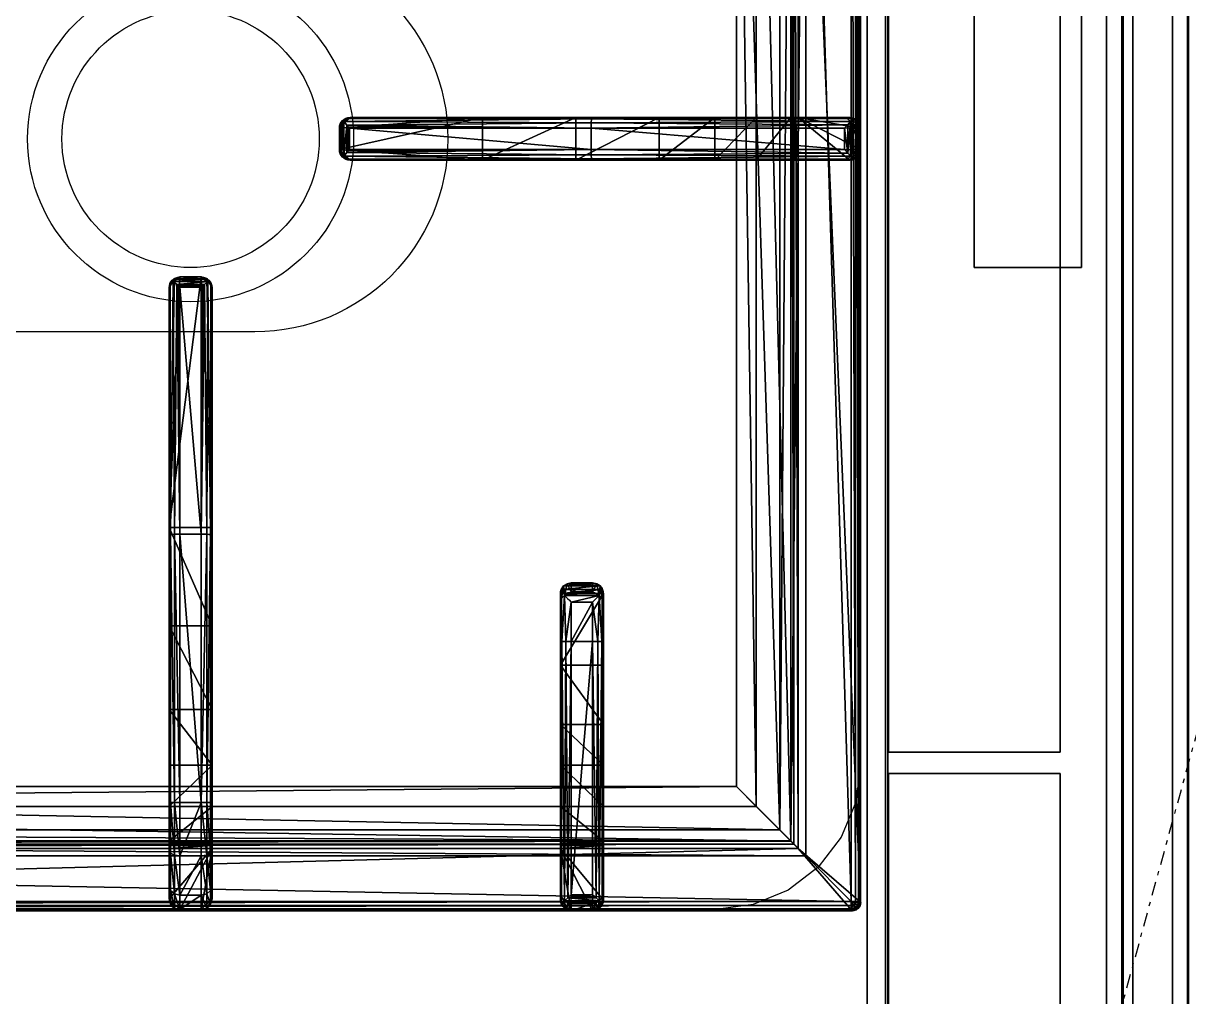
# Model space of a CAD drawing. Header units: millimetres. Extents: x 45 to 25350, y 77 to 5059.
# Drawn here: x 22195.82 to 22223, y 3939.1 to 3961.79 of the extents above; entities that cross this region are included whole.
import ezdxf

# ---------------------------------------------------------------- set-up
doc = ezdxf.new("R2010")
doc.units = ezdxf.units.MM
doc.header["$LTSCALE"] = 5
doc.linetypes.add('TRATTO-PUNTO', pattern=[1, 0.5, -0.25, 0, -0.25])
for name, color, linetype in [('200-EquipBlack-3d', 250, 'Continuous'), ('200-EquipBorder-2d', 9, 'Continuous'), ('200-EquipInternal-2d', 252, 'Continuous'), ('200-EquipSteel-3d', 9, 'Continuous')]:
    doc.layers.add(name, color=color, linetype=linetype)
doc.layers.add('200-InsPoint-3D', color=3, linetype='Continuous', plot=False)

# ---------------------------------------------------------------- blocks, each defined once
blk = doc.blocks.new('ELECTROLUX-MC7-BODY1200X250')
at = {"layer": '200-EquipSteel-3d'}
for points in [[(0, -655, 650), (0, -102, 650), (1200, -102, 650), (1200, -655, 650)], [(0, -655, 650), (1200, -655, 650), (1200, -655, 900), (0, -655, 900)]]:
    blk.add_3dface(points, dxfattribs=at)
blk = doc.blocks.new('ELECTROLUX-MC-BURNER6')
at = {"layer": '200-EquipInternal-2d'}
for radius in [38, 30]:
    blk.add_circle((0, 0), radius, dxfattribs=at)
blk = doc.blocks.new('ELECTROLUX-MC-CRUSCOTTO1200')
at = {"layer": '200-EquipBorder-2d'}
blk.add_line((0, -75), (1200, -75), dxfattribs=at)
at = {"layer": '200-EquipSteel-3d'}
for points in [[(0, -55.83, 654.41), (0, 0, 660.54), (1200, 0, 660.54), (1200, -55.83, 654.41)], [(0, 0, 660.54), (0, 0, 900), (1200, 0, 900), (1200, 0, 660.54)], [(0, 0, 900), (0, -62, 900), (1200, -62, 900), (1200, 0, 900)], [(0, -4.32, 810.26), (0, -59.37, 692.2), (1200, -59.37, 692.2), (1200, -4.32, 810.26)], [(0, -71.19, 877.81), (0, -4.82, 813.08), (1200, -4.82, 813.08), (1200, -71.19, 877.81)], [(0, -59.7, 690.72), (0, -59.7, 657.89), (1200, -59.7, 657.89), (1200, -59.7, 690.72)], [(0, -74.75, 884.46), (0, -71.19, 877.81), (1200, -71.19, 877.81), (1200, -74.75, 884.46)]]:
    blk.add_3dface(points, dxfattribs=at)
for points, invisible_edges in [([(0, -4.12, 811.75), (0, -4.1, 810.99), (1200, -4.1, 810.99), (1200, -4.12, 811.75)], 10), ([(0, -4.1, 810.99), (0, -4.32, 810.26), (1200, -4.32, 810.26), (1200, -4.1, 810.99)], 8), ([(0, -4.36, 812.47), (0, -4.12, 811.75), (1200, -4.12, 811.75), (1200, -4.36, 812.47)], 10), ([(0, -4.82, 813.08), (0, -4.36, 812.47), (1200, -4.36, 812.47), (1200, -4.82, 813.08)], 2), ([(0, -57.28, 654.56), (0, -55.83, 654.41), (1200, -55.83, 654.41), (1200, -57.28, 654.56)], 8), ([(0, -58.54, 655.29), (0, -57.28, 654.56), (1200, -57.28, 654.56), (1200, -58.54, 655.29)], 10), ([(0, -59.4, 656.46), (0, -58.54, 655.29), (1200, -58.54, 655.29), (1200, -59.4, 656.46)], 10), ([(0, -59.37, 692.2), (0, -59.51, 691.85), (1200, -59.51, 691.85), (1200, -59.37, 692.2)], 2), ([(0, -59.7, 657.89), (0, -59.4, 656.46), (1200, -59.4, 656.46), (1200, -59.7, 657.89)], 2), ([(0, -59.51, 691.85), (0, -59.62, 691.48), (1200, -59.62, 691.48), (1200, -59.51, 691.85)], 10), ([(0, -59.62, 691.48), (0, -59.68, 691.11), (1200, -59.68, 691.11), (1200, -59.62, 691.48)], 10), ([(0, -59.68, 691.11), (0, -59.7, 690.72), (1200, -59.7, 690.72), (1200, -59.68, 691.11)], 8), ([(0, -62, 900), (0, -69.22, 897.81), (1200, -69.22, 897.81), (1200, -62, 900)], 2), ([(0, -69.22, 897.81), (0, -74.01, 891.97), (1200, -74.01, 891.97), (1200, -69.22, 897.81)], 10), ([(0, -74.01, 891.97), (0, -74.75, 884.46), (1200, -74.75, 884.46), (1200, -74.01, 891.97)], 8)]:
    blk.add_3dface(points, dxfattribs=dict(at, invisible_edges=invisible_edges))
blk = doc.blocks.new('ELECTROLUX-MC7-TOPFYERBRURNERS6')
at = {"layer": '200-EquipInternal-2d'}
for p, q in [((820, -651.5), (820, -85.5)), ((822.81, -492.25), (845.31, -492.25)), ((845.31, -492.25), (845.31, -494.75)), ((845.31, -492.25), (907.76, -492.25)), ((907.76, -492.25), (964.89, -492.25)), ((964.89, -492.25), (965.31, -492.25)), ((967.27, -494.16), (967.27, -500.34)), ((820.31, -494.75), (820.31, -499.75)), ((845.31, -494.75), (820.31, -494.75)), ((845.31, -494.75), (845.31, -499.75)), ((907.81, -494.75), (845.31, -494.75)), ((907.81, -494.75), (907.81, -499.75)), ((965.46, -494.75), (907.81, -494.75)), ((965.46, -494.75), (965.46, -499.75)), ((967.36, -494.75), (967.36, -499.75)), ((967.81, -494.75), (967.36, -494.75)), ((967.81, -494.75), (967.81, -499.75)), ((820.31, -499.75), (845.31, -499.75)), ((845.31, -499.75), (907.81, -499.75)), ((845.31, -499.75), (845.31, -502.25)), ((907.81, -499.75), (965.46, -499.75)), ((967.36, -499.75), (967.81, -499.75)), ((845.31, -502.25), (822.81, -502.25)), ((907.76, -502.25), (845.31, -502.25)), ((964.89, -502.25), (907.76, -502.25)), ((965.31, -502.25), (964.89, -502.25)), ((1002.5, -531.94), (997.5, -531.94)), ((997.5, -531.94), (997.5, -532.39)), ((1002.5, -532.39), (997.5, -532.39)), ((1002.5, -532.39), (1002.5, -531.94)), ((995, -534.86), (995, -534.44)), ((995, -590.74), (995, -534.86)), ((997.5, -534.29), (997.5, -590.69)), ((1002.5, -534.29), (997.5, -534.29)), ((1002.5, -590.69), (1002.5, -534.29)), ((1005, -534.44), (1005, -534.86)), ((1005, -534.86), (1005, -590.74)), ((882.76, -583.5), (822.47, -583.5)), ((891.91, -583.5), (882.76, -583.5)), ((891.91, -583.5), (894.04, -583.5)), ((820, -586), (820, -591)), ((820, -586), (820, -591)), ((822, -586), (822, -591)), ((822, -586), (882.81, -586)), ((882.81, -586), (882.81, -591)), ((882.81, -586), (892.02, -586)), ((892.02, -591), (892.02, -586)), ((896.48, -586), (894.37, -586)), ((894.37, -586), (894.37, -591)), ((896.48, -591), (896.48, -586)), ((882.81, -591), (822, -591)), ((892.02, -591), (882.81, -591)), ((894.37, -591), (896.48, -591)), ((995, -651.03), (995, -590.74)), ((997.5, -590.69), (997.5, -651.5)), ((1002.5, -590.69), (997.5, -590.69)), ((1002.5, -651.5), (1002.5, -590.69)), ((1005, -590.74), (1005, -651.03)), ((822.47, -593.5), (882.76, -593.5)), ((882.76, -593.5), (891.91, -593.5)), ((894.04, -593.5), (891.91, -593.5)), ((1002.5, -651.5), (997.5, -651.5)), ((822, -653.5), (1178, -653.5)), ((1002.5, -653.5), (997.5, -653.5)), ((1002.5, -653.5), (997.5, -653.5))]:
    blk.add_line(p, q, dxfattribs=at)
blk.add_lwpolyline([(1151.02, -112.48), (848.98, -112.48), (848.98, -624.52), (1151.02, -624.52)], close=True, dxfattribs=at)
blk.add_lwpolyline([(1045, -383.5), (1045, -512.25, -1), (955, -512.25), (955, -383.5)], format="xyb", dxfattribs=at)
for centre, start, end in [((822.81, -494.75), 90, 180), ((822.81, -499.75), 180, 270)]:
    blk.add_arc(centre, 2.5, start, end, dxfattribs=at)
at = {"layer": '200-EquipInternal-2d', "extrusion": (0, 0, -1)}
for centre, major_axis, ratio, start_param, end_param in [((907.76, -494.75), (0, 2.5), 0.02182, 0, 1.570796), ((964.89, -494.75), (0, 2.5), 0.951091, 0, 0.914364), ((965.31, -494.75), (-2.5, 0), 0.99863, 1.570796, 3.141593), ((963.89, -494.75), (-3.47, 0), 0.720185, 2.903047, 3.141593), ((907.76, -499.75), (0, 2.5), 0.02182, 1.570796, 3.141593), ((965.31, -499.75), (2.5, 0), 0.99863, 0, 1.570796), ((963.89, -499.75), (3.47, 0), 0.720185, 0, 0.238546), ((964.89, -499.75), (0, 2.5), 0.951091, 2.227228, 3.141593), ((997.5, -534.44), (0, 2.5), 0.99863, -1.570796, 0), ((1002.5, -534.44), (0, 2.5), 0.99863, 0, 1.570796), ((997.5, -534.86), (2.5, 0), 0.951091, 3.141593, 4.055957), ((1002.5, -534.86), (2.5, 0), 0.951091, -0.914364, 0), ((822.47, -586), (0, 2.5), 0.948965, -0.895145, 0), ((882.76, -586), (0, 2.5), 0.02182, 0, 1.570796), ((891.91, -586), (0, 2.5), 0.84544, 0, 0.894481), ((891.91, -586), (2.5, 2.5), 0.02182, 0.872665, 1.54898), ((891.91, -586), (-1.92, 1.92), 0.8391, 1.592613, 2.268928), ((882.76, -591), (0, 2.5), 0.02182, 1.570796, 3.141593), ((891.91, -591), (-2.5, 2.5), 0.02182, 1.592613, 2.268928), ((891.91, -591), (1.92, 1.92), 0.8391, 0.872665, 1.54898), ((997.5, -590.74), (-2.5, 0), 0.02182, 0, 1.570796), ((1002.5, -590.74), (-2.5, 0), 0.02182, 1.570796, 3.141593), ((822.47, -591), (0, 2.5), 0.948965, 3.141593, 4.036737), ((891.91, -591), (0, 2.5), 0.84544, 2.247111, 3.141593), ((822, -651.5), (1.42, 1.42), 0.997265, 2.357564, 3.925621), ((997.5, -651.03), (-2.5, 0), 0.948965, -0.895145, 0), ((1002.5, -651.03), (-2.5, 0), 0.948965, 3.141593, 4.036737)]:
    blk.add_ellipse(centre, major_axis=major_axis, ratio=ratio, start_param=start_param, end_param=end_param, dxfattribs=at)
at = {"layer": '200-EquipInternal-2d'}
for points, knots in [([(966.78, -493.22), (966.69, -493.33), (966.59, -493.44), (966.41, -493.66), (966.32, -493.77), (966.13, -493.99), (966.03, -494.1), (965.85, -494.31), (965.75, -494.41), (965.63, -494.55), (965.59, -494.6), (965.54, -494.66), (965.52, -494.68), (965.5, -494.7), (965.49, -494.71), (965.47, -494.73), (965.47, -494.73), (965.47, -494.74), (965.46, -494.74), (965.46, -494.74), (965.46, -494.74), (965.46, -494.75), (965.46, -494.75), (965.46, -494.75), (965.46, -494.75), (965.46, -494.75), (965.46, -494.75), (965.46, -494.75)], [5.918781, 5.918781, 5.918781, 5.918781, 6.382244, 6.382244, 6.833826, 6.833826, 7.285407, 7.285407, 7.736989, 7.736989, 7.96278, 7.96278, 8.075675, 8.075675, 8.132123, 8.132123, 8.160346, 8.160346, 8.174458, 8.174458, 8.181514, 8.181514, 8.185042, 8.185042, 8.186806, 8.186806, 8.18857, 8.18857, 8.18857, 8.18857]), ([(967.27, -494.16), (967.24, -494.06), (967.2, -493.95), (967.06, -493.63), (966.93, -493.42), (966.78, -493.22)], [0.764042, 0.764042, 0.764042, 0.764042, 1.153889, 1.153889, 2.012527, 2.012527, 2.012527, 2.012527]), ([(965.46, -499.75), (965.46, -499.75), (965.46, -499.75), (965.46, -499.75), (965.46, -499.75), (965.46, -499.75), (965.46, -499.75), (965.46, -499.76), (965.46, -499.76), (965.46, -499.76), (965.47, -499.76), (965.47, -499.77), (965.47, -499.77), (965.49, -499.79), (965.5, -499.8), (965.52, -499.82), (965.54, -499.84), (965.59, -499.9), (965.63, -499.95), (965.75, -500.09), (965.85, -500.19), (966.03, -500.4), (966.13, -500.51), (966.32, -500.73), (966.41, -500.84), (966.59, -501.06), (966.69, -501.17), (966.78, -501.28)], [8.188054, 8.188054, 8.188054, 8.188054, 8.189818, 8.189818, 8.191582, 8.191582, 8.19511, 8.19511, 8.202166, 8.202166, 8.216278, 8.216278, 8.244501, 8.244501, 8.300949, 8.300949, 8.413844, 8.413844, 8.639635, 8.639635, 9.091217, 9.091217, 9.542798, 9.542798, 9.99438, 9.99438, 10.457843, 10.457843, 10.457843, 10.457843]), ([(966.78, -501.28), (966.93, -501.08), (967.06, -500.87), (967.2, -500.55), (967.24, -500.44), (967.27, -500.34)], [11.917214, 11.917214, 11.917214, 11.917214, 12.775852, 12.775852, 13.165698, 13.165698, 13.165698, 13.165698]), ([(997.5, -532.39), (997.36, -532.39), (997.21, -532.41), (996.91, -532.48), (996.75, -532.53), (996.38, -532.69), (996.17, -532.82), (995.97, -532.97)], [0, 0, 0, 0, 0.576945, 0.576945, 1.153889, 1.153889, 2.012527, 2.012527, 2.012527, 2.012527]), ([(1004.03, -532.97), (1003.83, -532.82), (1003.62, -532.69), (1003.25, -532.53), (1003.09, -532.48), (1002.79, -532.41), (1002.64, -532.39), (1002.5, -532.39)], [11.914788, 11.914788, 11.914788, 11.914788, 12.773425, 12.773425, 13.35037, 13.35037, 13.927314, 13.927314, 13.927314, 13.927314]), ([(995.97, -532.97), (996.08, -533.06), (996.19, -533.16), (996.41, -533.34), (996.52, -533.43), (996.74, -533.62), (996.85, -533.72), (997.06, -533.9), (997.16, -533.99), (997.3, -534.12), (997.34, -534.16), (997.41, -534.21), (997.43, -534.23), (997.45, -534.25), (997.46, -534.26), (997.48, -534.27), (997.48, -534.28), (997.49, -534.28), (997.49, -534.29), (997.49, -534.29), (997.49, -534.29), (997.5, -534.29), (997.5, -534.29), (997.5, -534.29), (997.5, -534.29), (997.5, -534.29), (997.5, -534.29), (997.5, -534.29)], [5.917739, 5.917739, 5.917739, 5.917739, 6.381174, 6.381174, 6.832619, 6.832619, 7.284064, 7.284064, 7.735508, 7.735508, 7.961231, 7.961231, 8.074092, 8.074092, 8.130523, 8.130523, 8.158738, 8.158738, 8.172846, 8.172846, 8.179899, 8.179899, 8.183426, 8.183426, 8.18519, 8.18519, 8.186953, 8.186953, 8.186953, 8.186953]), ([(1002.5, -534.29), (1002.5, -534.29), (1002.5, -534.29), (1002.5, -534.29), (1002.5, -534.29), (1002.5, -534.29), (1002.5, -534.29), (1002.51, -534.29), (1002.51, -534.29), (1002.51, -534.29), (1002.51, -534.28), (1002.52, -534.28), (1002.52, -534.27), (1002.54, -534.26), (1002.55, -534.25), (1002.57, -534.23), (1002.59, -534.21), (1002.66, -534.16), (1002.7, -534.12), (1002.84, -533.99), (1002.94, -533.9), (1003.15, -533.72), (1003.26, -533.62), (1003.48, -533.43), (1003.59, -533.34), (1003.81, -533.16), (1003.92, -533.06), (1004.03, -532.97)], [8.18747, 8.18747, 8.18747, 8.18747, 8.189233, 8.189233, 8.190997, 8.190997, 8.194524, 8.194524, 8.201577, 8.201577, 8.215685, 8.215685, 8.2439, 8.2439, 8.300331, 8.300331, 8.413192, 8.413192, 8.638915, 8.638915, 9.09036, 9.09036, 9.541804, 9.541804, 9.993249, 9.993249, 10.456684, 10.456684, 10.456684, 10.456684]), ([(894.04, -583.5), (894.19, -583.5), (894.35, -583.51), (894.66, -583.58), (894.82, -583.63), (895.12, -583.75), (895.26, -583.83), (895.53, -584.02), (895.65, -584.12), (895.87, -584.34), (895.97, -584.47), (896.15, -584.74), (896.23, -584.89), (896.35, -585.2), (896.4, -585.36), (896.46, -585.68), (896.48, -585.84), (896.48, -586)], [3.776921, 3.776921, 3.776921, 3.776921, 4.248957, 4.248957, 4.720993, 4.720993, 5.193029, 5.193029, 5.665065, 5.665065, 6.135831, 6.135831, 6.606596, 6.606596, 7.077361, 7.077361, 7.548126, 7.548126, 7.548126, 7.548126]), ([(820, -586), (820.01, -585.86), (820.03, -585.71), (820.09, -585.41), (820.14, -585.25), (820.31, -584.87), (820.45, -584.64), (820.62, -584.44)], [0, 0, 0, 0, 0.576945, 0.576945, 1.153889, 1.153889, 2.068716, 2.068716, 2.068716, 2.068716]), ([(820.62, -584.44), (820.79, -584.64), (820.99, -584.87), (821.33, -585.25), (821.47, -585.41), (821.74, -585.71), (821.87, -585.86), (822, -586)], [11.858599, 11.858599, 11.858599, 11.858599, 12.773425, 12.773425, 13.35037, 13.35037, 13.927314, 13.927314, 13.927314, 13.927314]), ([(820.62, -592.56), (820.45, -592.36), (820.31, -592.13), (820.14, -591.75), (820.09, -591.59), (820.03, -591.29), (820.01, -591.14), (820, -591)], [11.858599, 11.858599, 11.858599, 11.858599, 12.773425, 12.773425, 13.35037, 13.35037, 13.927314, 13.927314, 13.927314, 13.927314]), ([(822, -591), (821.87, -591.14), (821.74, -591.29), (821.47, -591.59), (821.33, -591.75), (820.99, -592.13), (820.79, -592.36), (820.62, -592.56)], [0, 0, 0, 0, 0.576945, 0.576945, 1.153889, 1.153889, 2.068716, 2.068716, 2.068716, 2.068716]), ([(896.48, -591), (896.48, -591.16), (896.46, -591.32), (896.4, -591.64), (896.35, -591.8), (896.23, -592.11), (896.15, -592.26), (895.97, -592.53), (895.87, -592.66), (895.65, -592.88), (895.53, -592.98), (895.26, -593.17), (895.12, -593.25), (894.82, -593.37), (894.66, -593.42), (894.35, -593.48), (894.19, -593.5), (894.04, -593.5)], [15.096253, 15.096253, 15.096253, 15.096253, 15.567018, 15.567018, 16.037783, 16.037783, 16.508548, 16.508548, 16.979314, 16.979314, 17.45135, 17.45135, 17.923386, 17.923386, 18.395422, 18.395422, 18.867458, 18.867458, 18.867458, 18.867458]), ([(997.5, -651.5), (997.36, -651.63), (997.21, -651.76), (996.91, -652.03), (996.75, -652.17), (996.37, -652.51), (996.14, -652.71), (995.94, -652.88)], [0, 0, 0, 0, 0.576945, 0.576945, 1.153889, 1.153889, 2.068716, 2.068716, 2.068716, 2.068716]), ([(1004.06, -652.88), (1003.86, -652.71), (1003.63, -652.51), (1003.25, -652.17), (1003.09, -652.03), (1002.79, -651.76), (1002.64, -651.63), (1002.5, -651.5)], [11.858599, 11.858599, 11.858599, 11.858599, 12.773425, 12.773425, 13.35037, 13.35037, 13.927314, 13.927314, 13.927314, 13.927314]), ([(995.94, -652.88), (996.14, -653.05), (996.37, -653.19), (996.75, -653.36), (996.91, -653.41), (997.21, -653.47), (997.36, -653.49), (997.5, -653.5)], [11.858599, 11.858599, 11.858599, 11.858599, 12.773425, 12.773425, 13.35037, 13.35037, 13.927314, 13.927314, 13.927314, 13.927314]), ([(1002.5, -653.5), (1002.64, -653.49), (1002.79, -653.47), (1003.09, -653.41), (1003.25, -653.36), (1003.63, -653.19), (1003.86, -653.05), (1004.06, -652.88)], [0, 0, 0, 0, 0.576945, 0.576945, 1.153889, 1.153889, 2.068716, 2.068716, 2.068716, 2.068716])]:
    blk.add_open_spline(points, degree=3, knots=knots, dxfattribs=at)
at = {"layer": '200-EquipSteel-3d'}
for points, invisible_edges in [([(800, -655, 900), (820.34, -619.74, 900), (820.34, -117.26, 900), (800, -80.5, 900)], 13), ([(821.49, -628.47, 900), (820.34, -619.74, 900), (800, -655, 900)], 10), ([(824.86, -636.62, 900), (821.49, -628.47, 900), (800, -655, 900)], 10), ([(830.23, -643.61, 900), (824.86, -636.62, 900), (800, -655, 900)], 10), ([(837.22, -648.98, 900), (830.23, -643.61, 900), (800, -655, 900)], 10), ([(845.37, -652.35, 900), (837.22, -648.98, 900), (800, -655, 900)], 10), ([(854.11, -653.5, 900), (845.37, -652.35, 900), (800, -655, 900)], 10), ([(1200, -655, 900), (1145.9, -653.5, 900), (854.11, -653.5, 900), (800, -655, 900)], 5)]:
    blk.add_3dface(points, dxfattribs=dict(at, invisible_edges=invisible_edges))
at = {"layer": '200-EquipBlack-3d'}
mesh = blk.add_polyface(dxfattribs=at)
corners = [(1179.78, -85.71, 904.1), (1180, -85.5, 900), (1179.52, -84.72, 904.14), (1179.73, -84.5, 900), (1178, -83.5, 900), (1178.78, -83.98, 904.14), (1179, -83.77, 900), (1177.79, -83.72, 904.1), (1179.48, -85.71, 905.06), (1179.29, -84.85, 905), (1178.65, -85.21, 905.73), (1178.76, -85.71, 905.75), (1178.65, -84.21, 905), (1177.79, -84.02, 905.06), (1178.29, -84.85, 905.73), (1177.79, -84.74, 905.75), (1177.79, -85.71, 906), (822.21, -85.71, 906), (822.21, -84.74, 905.75), (822.21, -84.02, 905.06), (822.21, -83.72, 904.1), (822, -83.5, 900), (1165.45, -638.95, 900), (822, -653.5, 900), (834.55, -638.95, 900), (1165.45, -98.05, 900), (1180, -651.5, 900), (834.55, -98.05, 900), (820, -85.5, 900), (821, -83.77, 900), (1179.73, -652.5, 900), (1179, -653.23, 900), (1178, -653.5, 900), (820, -651.5, 900), (820.27, -652.5, 900), (821, -653.23, 900), (820.27, -84.5, 900), (821.22, -83.98, 904.14), (820.48, -84.72, 904.14), (820.22, -85.71, 904.1), (821.35, -84.21, 905), (821.71, -84.85, 905.73), (820.71, -84.85, 905), (820.52, -85.71, 905.06), (821.35, -85.21, 905.73), (821.24, -85.71, 905.75), (822.21, -651.29, 906), (821.24, -651.29, 905.75), (820.52, -651.29, 905.06), (820.22, -651.29, 904.1), (820.48, -652.28, 904.14), (821.22, -653.02, 904.14), (822.21, -653.28, 904.1), (820.71, -652.15, 905), (821.35, -651.79, 905.73), (821.35, -652.79, 905), (822.21, -652.98, 905.06), (821.71, -652.15, 905.73), (822.21, -652.26, 905.75), (835.55, -637.95, 899.73), (835.55, -99.05, 899.73), (836.28, -99.78, 899), (836.28, -637.22, 899), (838.88, -634.62, 902.5), (838.88, -102.38, 902.5), (836.31, -637.19, 905.06), (836.31, -99.81, 905.06), (832.81, -96.31, 906), (832.81, -640.69, 906), (848.98, -624.52, 885), (848.98, -112.48, 885), (844.36, -107.86, 885), (844.36, -629.14, 885), (1177.79, -653.28, 904.1), (1177.79, -652.98, 905.06), (1177.79, -651.29, 906), (1177.79, -652.26, 905.75), (1163.72, -637.22, 899), (1164.45, -637.95, 899.73), (1164.45, -99.05, 899.73), (1163.72, -99.78, 899), (1167.19, -640.69, 906), (1167.19, -96.31, 906), (1178.78, -653.02, 904.14), (1179.52, -652.28, 904.14), (1179.78, -651.29, 904.1), (1178.65, -652.79, 905), (1178.29, -652.15, 905.73), (1179.29, -652.15, 905), (1179.48, -651.29, 905.06), (1178.65, -651.79, 905.73), (1178.76, -651.29, 905.75), (1161.12, -634.62, 902.5), (1151.02, -624.52, 885), (1163.69, -637.19, 905.06), (1155.64, -629.14, 885), (1155.64, -107.86, 885), (1151.02, -112.48, 885), (1161.12, -102.38, 902.5), (1163.69, -99.81, 905.06)]
mesh.append_faces([[corners[k] for k in face] for face in [(16, 10, 14), (17, 41, 44), (46, 54, 57), (75, 87, 90)]])
mesh.append_faces([[corners[k] for k in face] for face in [(4, 5, 6), (8, 10, 11), (16, 11, 10), (15, 16, 14), (7, 19, 13), (13, 18, 15), (28, 38, 36), (19, 41, 18), (17, 18, 41), (45, 17, 44), (39, 48, 43), (43, 47, 45), (23, 51, 35), (48, 54, 47), (46, 47, 54), (58, 46, 57), (52, 74, 56), (76, 56, 74), (26, 84, 30), (74, 87, 76), (85, 88, 84), (88, 87, 86), (75, 76, 87), (91, 75, 90), (85, 8, 89), (11, 89, 8)]], dxfattribs={"vtx0": -1})
mesh.append_faces([[corners[k] for k in face] for face in [(16, 15, 17), (22, 23, 24), (25, 26, 22), (27, 21, 25), (21, 28, 29), (6, 1, 4), (4, 25, 21), (24, 28, 27), (35, 33, 23), (26, 25, 1), (23, 22, 32), (17, 45, 46), (75, 81, 46), (81, 16, 82), (46, 67, 17), (17, 82, 16), (93, 72, 69), (72, 93, 95), (70, 71, 97), (97, 95, 93)]], dxfattribs={"vtx0": -1, "vtx1": -1})
mesh.append_faces([[corners[k] for k in face] for face in [(21, 27, 28), (4, 1, 25), (26, 32, 22), (24, 23, 33)]], dxfattribs={"vtx0": -1, "vtx1": -1, "vtx2": -1})
mesh.append_faces([[corners[k] for k in face] for face in [(17, 15, 18), (24, 33, 28), (46, 45, 47), (75, 58, 76), (16, 91, 11)]], dxfattribs={"vtx0": -1, "vtx2": -1})
mesh.append_faces([[corners[k] for k in face] for face in [(0, 1, 2), (5, 2, 6), (8, 0, 9), (5, 12, 2), (5, 7, 12), (12, 13, 14), (12, 14, 9), (2, 9, 0), (10, 9, 14), (19, 18, 13), (4, 21, 7), (30, 31, 26), (34, 33, 35), (20, 21, 37), (38, 37, 36), (19, 20, 40), (38, 42, 37), (38, 39, 42), (42, 43, 44), (42, 44, 40), (37, 40, 20), (41, 40, 44), (48, 47, 43), (28, 33, 39), (49, 33, 50), (51, 50, 35), (48, 49, 53), (51, 55, 50), (51, 52, 55), (55, 56, 57), (55, 57, 53), (50, 53, 49), (54, 53, 57), (24, 27, 59), (61, 62, 60), (63, 64, 65), (67, 68, 66), (69, 70, 63), (61, 71, 62), (73, 74, 52), (58, 56, 76), (32, 73, 23), (62, 77, 59), (22, 24, 78), (27, 25, 60), (80, 61, 79), (73, 32, 83), (84, 83, 30), (74, 73, 86), (88, 89, 90), (88, 86, 84), (83, 84, 86), (92, 93, 63), (68, 81, 65), (92, 63, 94), (72, 95, 62), (95, 96, 77), (98, 97, 92), (81, 82, 94), (98, 92, 99), (77, 80, 78), (25, 22, 79), (0, 8, 85), (91, 89, 11), (80, 96, 61), (70, 97, 64), (64, 98, 66), (82, 67, 99), (1, 0, 26)]], dxfattribs={"vtx1": -1})
mesh.append_faces([[corners[k] for k in face] for face in [(31, 32, 26), (75, 46, 58), (75, 16, 81), (81, 68, 46), (68, 67, 46), (67, 82, 17), (70, 69, 71), (72, 71, 69), (71, 96, 97), (96, 95, 97), (16, 75, 91)]], dxfattribs={"vtx1": -1, "vtx2": -1})
mesh.append_faces([[corners[k] for k in face] for face in [(1, 3, 2), (4, 7, 5), (2, 3, 6), (8, 9, 10), (7, 13, 12), (12, 9, 2), (13, 15, 14), (7, 20, 19), (21, 20, 7), (6, 3, 1), (28, 36, 29), (21, 29, 37), (28, 39, 38), (37, 29, 36), (19, 40, 41), (39, 43, 42), (42, 40, 37), (43, 45, 44), (39, 49, 48), (33, 49, 39), (33, 34, 50), (23, 52, 51), (50, 34, 35), (48, 53, 54), (52, 56, 55), (55, 53, 50), (56, 58, 57), (27, 60, 59), (62, 59, 60), (64, 66, 65), (68, 65, 66), (70, 64, 63), (71, 72, 62), (73, 52, 23), (77, 78, 59), (24, 59, 78), (25, 79, 60), (61, 60, 79), (32, 31, 83), (26, 85, 84), (83, 31, 30), (74, 86, 87), (73, 83, 86), (85, 89, 88), (88, 90, 87), (89, 91, 90), (93, 69, 63), (81, 94, 65), (63, 65, 94), (95, 77, 62), (96, 80, 77), (97, 93, 92), (82, 99, 94), (92, 94, 99), (80, 79, 78), (22, 78, 79), (96, 71, 61), (97, 98, 64), (98, 99, 66), (67, 66, 99), (0, 85, 26)]], dxfattribs={"vtx2": -1})
mesh = blk.add_polyface(dxfattribs=at)
corners = [(967.34, -494.45, 930.72), (967.81, -494.75, 922), (967.27, -494.16, 931.11), (967.36, -494.6, 930.62), (967.36, -494.75, 930.59), (967.48, -493.5, 922), (966.78, -493.22, 931.91), (965.31, -492.25, 922), (965.94, -492.51, 931.06), (966.56, -492.58, 922), (964.89, -492.25, 930.01), (907.79, -492.58, 933.75), (907.76, -492.25, 932.5), (907.81, -493.5, 934.67), (966.08, -494.04, 932.35), (965.46, -494.74, 932.48), (907.81, -494.75, 935), (965.48, -494.72, 932.48), (965.52, -494.68, 932.48), (965.58, -494.6, 932.47), (965.74, -494.43, 932.45), (909.4, -492.25, 922), (866.99, -492.25, 904.45), (822.81, -492.25, 910), (886.45, -492.25, 917.44), (853.98, -492.25, 885), (836.28, -492.25, 899), (844.36, -492.25, 885), (835.83, -492.25, 899.53), (835.23, -492.25, 899.88), (834.55, -492.25, 900), (822.81, -492.25, 900), (825.83, -492.25, 921.25), (834.06, -492.25, 929.49), (845.31, -492.25, 932.5), (967.48, -501, 922), (909.4, -502.25, 922), (967.81, -499.75, 922), (966.56, -501.92, 922), (965.31, -502.25, 922), (845.31, -494.75, 935), (845.31, -493.5, 934.67), (832.81, -494.75, 931.65), (832.98, -493.5, 931.36), (823.66, -494.75, 922.5), (833.44, -492.58, 930.57), (845.31, -492.58, 933.75), (824.75, -492.58, 921.87), (823.95, -493.5, 922.33), (821.56, -492.58, 910), (820.31, -494.75, 910), (820.65, -493.5, 910), (821.56, -492.58, 900), (820.31, -494.75, 900), (820.65, -493.5, 900), (845.31, -499.75, 935), (907.81, -499.75, 935), (832.81, -499.75, 931.65), (823.66, -499.75, 922.5), (820.31, -499.75, 910), (820.31, -499.75, 900), (834.55, -502.25, 900), (822.81, -502.25, 900), (821.56, -501.92, 900), (820.65, -501, 900), (964.89, -502.25, 930.01), (966.78, -501.28, 931.91), (967.27, -500.34, 931.11), (967.36, -499.75, 930.59), (967.36, -499.9, 930.62), (967.34, -500.05, 930.72), (965.94, -501.99, 931.06), (907.76, -502.25, 932.5), (886.45, -502.25, 917.44), (845.31, -502.25, 932.5), (834.06, -502.25, 929.49), (825.83, -502.25, 921.25), (822.81, -502.25, 910), (866.99, -502.25, 904.45), (835.23, -502.25, 899.88), (835.83, -502.25, 899.53), (844.36, -502.25, 885), (853.98, -502.25, 885), (836.28, -502.25, 899), (907.79, -501.92, 933.75), (966.08, -500.46, 932.35), (907.81, -501, 934.67), (965.74, -500.07, 932.45), (965.58, -499.9, 932.47), (965.52, -499.82, 932.48), (965.48, -499.78, 932.48), (965.46, -499.75, 932.48), (820.65, -501, 910), (823.95, -501, 922.33), (824.75, -501.92, 921.87), (821.56, -501.92, 910), (833.44, -501.92, 930.57), (832.98, -501, 931.36), (845.31, -501.92, 933.75), (845.31, -501, 934.67)]
mesh.append_faces([[corners[k] for k in face] for face in [(2, 5, 6), (8, 6, 9), (9, 6, 5), (8, 11, 6), (6, 13, 14), (35, 66, 38), (66, 35, 67), (66, 71, 38), (85, 86, 66), (66, 84, 71)]])
mesh.append_faces([[corners[k] for k in face] for face in [(7, 8, 9), (11, 13, 6), (42, 41, 43), (45, 48, 43), (32, 49, 47), (50, 48, 51), (51, 47, 49), (40, 13, 41), (41, 11, 46), (53, 51, 54), (54, 49, 52), (55, 42, 57), (50, 58, 44), (44, 57, 42), (37, 67, 35), (86, 84, 66), (58, 92, 93), (94, 97, 93), (75, 98, 96), (55, 97, 99), (99, 96, 98), (59, 64, 92), (62, 95, 63), (63, 92, 64), (86, 55, 99), (67, 6, 66), (14, 66, 6), (21, 73, 24), (82, 22, 78), (78, 24, 73)]], dxfattribs={"vtx0": -1})
mesh.append_faces([[corners[k] for k in face] for face in [(10, 21, 12), (22, 23, 24), (25, 26, 22), (24, 12, 21), (7, 5, 21), (35, 36, 37), (23, 49, 32), (34, 46, 12), (13, 11, 41), (54, 31, 53), (62, 60, 61), (36, 72, 73), (77, 73, 76), (83, 78, 80), (74, 98, 75), (4, 0, 68), (1, 4, 37)]], dxfattribs={"vtx0": -1, "vtx1": -1})
mesh.append_faces([[corners[k] for k in face] for face in [(15, 17, 16), (17, 18, 16), (18, 19, 16), (23, 22, 30), (31, 61, 53), (77, 61, 78), (88, 89, 56), (89, 90, 56), (90, 91, 56), (16, 56, 15), (56, 91, 15), (18, 89, 19), (89, 18, 90), (15, 90, 17), (90, 15, 91), (17, 90, 18), (89, 88, 19), (70, 68, 0)]], dxfattribs={"vtx0": -1, "vtx1": -1, "vtx2": -1})
mesh.append_faces([[corners[k] for k in face] for face in [(12, 11, 8), (16, 14, 13), (21, 1, 37), (34, 45, 46), (12, 46, 11), (23, 52, 49), (77, 78, 73), (72, 71, 84), (77, 94, 95), (72, 84, 98), (84, 86, 99)]], dxfattribs={"vtx0": -1, "vtx2": -1})
mesh.append_faces([[corners[k] for k in face] for face in [(0, 1, 2), (0, 3, 1), (10, 12, 8), (20, 14, 16), (7, 21, 10), (31, 23, 30), (9, 5, 7), (38, 39, 35), (40, 41, 42), (42, 43, 44), (45, 33, 47), (45, 43, 46), (32, 47, 33), (48, 44, 43), (41, 46, 43), (31, 52, 23), (51, 49, 54), (40, 55, 16), (40, 42, 55), (58, 57, 44), (50, 53, 59), (30, 61, 31), (63, 64, 62), (39, 38, 65), (70, 67, 37), (71, 65, 38), (39, 65, 36), (62, 61, 77), (81, 82, 83), (65, 71, 72), (87, 88, 56), (59, 92, 58), (58, 93, 57), (94, 76, 96), (94, 93, 95), (75, 96, 76), (97, 57, 93), (92, 95, 93), (60, 64, 59), (95, 92, 63), (98, 84, 99), (2, 6, 67), (20, 87, 14), (20, 19, 87), (85, 66, 14), (3, 0, 4), (2, 67, 0), (69, 68, 70), (36, 73, 21), (22, 24, 78), (81, 27, 82), (83, 26, 81), (26, 83, 28), (61, 30, 79), (29, 28, 79)]], dxfattribs={"vtx1": -1})
mesh.append_faces([[corners[k] for k in face] for face in [(3, 4, 1), (26, 28, 22), (28, 29, 22), (29, 30, 22), (23, 32, 24), (32, 33, 24), (33, 34, 24), (34, 12, 24), (5, 1, 21), (39, 36, 35), (36, 21, 37), (40, 16, 13), (55, 56, 16), (64, 60, 62), (60, 53, 61), (68, 69, 37), (65, 72, 36), (72, 74, 73), (74, 75, 73), (75, 76, 73), (61, 79, 78), (79, 80, 78), (82, 78, 83), (86, 85, 56), (62, 77, 95), (56, 55, 86), (74, 72, 98), (88, 87, 19), (67, 70, 0), (4, 68, 37)]], dxfattribs={"vtx1": -1, "vtx2": -1})
mesh.append_faces([[corners[k] for k in face] for face in [(1, 5, 2), (7, 10, 8), (19, 20, 16), (25, 27, 26), (34, 33, 45), (45, 47, 48), (50, 44, 48), (51, 48, 47), (53, 50, 51), (50, 59, 58), (53, 60, 59), (54, 52, 31), (69, 70, 37), (85, 87, 56), (77, 76, 94), (94, 96, 97), (55, 57, 97), (99, 97, 96), (87, 85, 14), (82, 25, 22), (27, 25, 82), (26, 27, 81), (83, 80, 28), (30, 29, 79), (28, 80, 79)]], dxfattribs={"vtx2": -1})
mesh = blk.add_polyface(dxfattribs=at)
corners = [(995, -649.29, 932.5), (995, -651, 900), (995.25, -650.32, 933.58), (996.25, -653.16, 900), (995.94, -651.14, 934.45), (995.33, -652.25, 900), (996.7, -651.6, 933.81), (997.5, -651.77, 933.1), (997.5, -653.5, 900), (1002.5, -651.77, 933.1), (1002.5, -653.5, 900), (995, -638.95, 900), (1005, -638.95, 900), (1005, -651, 900), (1004.67, -652.25, 900), (1003.75, -653.16, 900), (995, -590.74, 932.5), (995, -587.05, 917.44), (995, -565.35, 922), (995, -534.44, 922), (995, -534.86, 930.01), (995, -606.51, 904.45), (995, -619.52, 885), (995, -637.22, 899), (995, -629.14, 885), (995, -637.67, 899.53), (995, -638.27, 899.88), (996.72, -532.55, 931.28), (996.25, -532.27, 922), (995.97, -532.97, 931.91), (997.5, -532.39, 930.59), (997.5, -531.94, 922), (995.33, -533.19, 922), (995.26, -533.81, 931.06), (995.33, -590.71, 933.75), (996.25, -590.69, 934.67), (996.79, -533.67, 932.35), (997.49, -534.29, 932.48), (997.5, -590.69, 935), (997.47, -534.26, 932.48), (997.43, -534.23, 932.48), (997.35, -534.16, 932.47), (997.18, -534.01, 932.45), (1002.5, -531.94, 922), (1005, -565.35, 922), (1005, -534.44, 922), (1004.67, -533.19, 922), (1003.75, -532.27, 922), (996.7, -650.48, 934.87), (997.5, -649.77, 935), (1002.5, -532.39, 930.59), (1004.03, -532.97, 931.91), (1003.21, -533.67, 932.35), (1002.65, -534.16, 932.47), (1002.57, -534.23, 932.48), (1002.53, -534.27, 932.48), (1002.5, -534.29, 932.48), (1002.82, -534.01, 932.45), (1003.28, -532.55, 931.28), (1002.5, -590.69, 935), (1002.5, -649.77, 935), (1003.3, -651.6, 933.81), (1004.06, -651.14, 934.45), (1003.3, -650.48, 934.87), (1004.75, -650.32, 933.58), (1005, -649.29, 932.5), (1004.67, -590.71, 933.75), (1005, -590.74, 932.5), (1003.75, -590.69, 934.67), (1005, -606.51, 904.45), (1005, -587.05, 917.44), (1005, -638.27, 899.88), (1005, -637.67, 899.53), (1005, -629.14, 885), (1005, -619.52, 885), (1005, -637.22, 899), (1005, -534.86, 930.01), (1004.74, -533.81, 931.06)]
mesh.append_faces([[corners[k] for k in face] for face in [(3, 4, 5), (4, 3, 6), (7, 6, 8), (8, 6, 3), (4, 2, 5), (27, 28, 29), (30, 31, 27), (31, 28, 27), (28, 32, 29), (29, 32, 33), (33, 34, 29), (29, 35, 36), (48, 35, 4), (49, 38, 48), (4, 34, 2), (61, 15, 62), (9, 10, 61), (10, 15, 61), (15, 14, 62), (62, 14, 64), (64, 66, 62), (62, 68, 63), (60, 63, 59), (47, 51, 46), (51, 47, 58), (50, 58, 43), (43, 58, 47), (51, 77, 46), (52, 68, 51), (51, 66, 77)]])
mesh.append_faces([[corners[k] for k in face] for face in [(19, 33, 32), (34, 35, 29), (38, 35, 48), (35, 34, 4), (60, 48, 63), (13, 64, 14), (66, 68, 62), (68, 66, 51), (18, 70, 17), (74, 21, 69), (69, 17, 70)]], dxfattribs={"vtx0": -1})
mesh.append_faces([[corners[k] for k in face] for face in [(3, 1, 8), (13, 10, 12), (16, 17, 0), (17, 16, 18), (20, 18, 16), (22, 23, 21), (43, 44, 31), (44, 43, 45), (47, 45, 43), (41, 53, 42), (65, 70, 67)]], dxfattribs={"vtx0": -1, "vtx1": -1})
mesh.append_faces([[corners[k] for k in face] for face in [(12, 8, 1), (11, 0, 21), (37, 39, 38), (39, 40, 38), (40, 41, 38), (53, 41, 54), (39, 55, 40), (56, 55, 37), (37, 55, 39), (55, 54, 40), (40, 54, 41), (37, 38, 56), (38, 59, 56), (65, 12, 69), (53, 54, 59), (54, 55, 59), (55, 56, 59)]], dxfattribs={"vtx0": -1, "vtx1": -1, "vtx2": -1})
mesh.append_faces([[corners[k] for k in face] for face in [(16, 34, 33), (38, 36, 35), (16, 2, 34), (67, 66, 64), (65, 69, 70), (69, 72, 75), (67, 77, 66)]], dxfattribs={"vtx0": -1, "vtx2": -1})
mesh.append_faces([[corners[k] for k in face] for face in [(0, 1, 2), (5, 2, 1), (7, 8, 9), (11, 12, 1), (14, 15, 13), (1, 0, 11), (19, 18, 20), (20, 33, 19), (20, 16, 33), (42, 36, 38), (32, 28, 19), (46, 45, 47), (0, 2, 16), (30, 27, 50), (29, 51, 27), (51, 29, 52), (57, 52, 42), (58, 50, 27), (6, 61, 4), (6, 7, 61), (4, 62, 48), (49, 48, 60), (65, 64, 13), (65, 67, 64), (13, 12, 65), (73, 74, 75), (45, 76, 44), (45, 46, 76), (77, 76, 46), (76, 77, 67), (57, 53, 59), (31, 30, 43), (44, 70, 18), (21, 17, 69), (74, 73, 22), (73, 75, 24), (23, 75, 25), (12, 11, 71), (26, 25, 71)]], dxfattribs={"vtx1": -1})
mesh.append_faces([[corners[k] for k in face] for face in [(15, 10, 13), (10, 8, 12), (17, 21, 0), (23, 25, 21), (25, 26, 21), (26, 11, 21), (28, 31, 19), (44, 18, 31), (18, 19, 31), (38, 49, 59), (12, 71, 69), (71, 72, 69), (74, 69, 75), (70, 44, 67), (76, 67, 44), (68, 52, 59)]], dxfattribs={"vtx1": -1, "vtx2": -1})
mesh.append_faces([[corners[k] for k in face] for face in [(8, 10, 9), (3, 5, 1), (22, 24, 23), (41, 42, 38), (29, 36, 52), (53, 57, 42), (51, 58, 27), (52, 36, 42), (49, 60, 59), (7, 9, 61), (61, 62, 4), (62, 63, 48), (59, 63, 68), (52, 57, 59), (30, 50, 43), (74, 22, 21), (73, 24, 22), (75, 23, 24), (75, 72, 25), (11, 26, 71), (25, 72, 71)]], dxfattribs={"vtx2": -1})
mesh = blk.add_polyface(dxfattribs=at)
corners = [(892.02, -586, 934.6), (893.56, -592.56, 933.98), (893.56, -584.43, 933.98), (892.02, -591, 934.6), (894.37, -591, 932.53), (894.37, -586, 932.53), (896.29, -585.04, 920.55), (896.48, -586, 920.59), (895.76, -584.23, 920.43), (892.82, -583.75, 933.14), (894.04, -583.5, 920), (891.91, -583.5, 932.1), (894.97, -583.69, 920.24), (896.48, -591, 920.59), (896.29, -591.96, 920.55), (892.82, -593.25, 933.14), (895.76, -592.77, 920.43), (894.97, -593.31, 920.24), (894.04, -593.5, 920), (891.91, -593.5, 932.1), (882.76, -583.5, 932.5), (877.27, -583.5, 912.68), (824.21, -583.5, 932.5), (853.98, -583.5, 885), (836.28, -583.5, 899), (863.49, -583.5, 900.63), (844.36, -583.5, 885), (835.83, -583.5, 899.53), (835.23, -583.5, 899.88), (822.5, -583.5, 900), (834.55, -583.5, 900), (877.27, -593.5, 912.68), (853.98, -593.5, 885), (863.49, -593.5, 900.63), (882.76, -593.5, 932.5), (822.5, -593.5, 900), (834.55, -593.5, 900), (824.21, -593.5, 932.5), (835.23, -593.5, 899.88), (835.83, -593.5, 899.53), (844.36, -593.5, 885), (836.28, -593.5, 899), (821.73, -591, 933.1), (820, -591, 900), (821.9, -591.8, 933.81), (821.25, -593.16, 900), (822.36, -592.56, 934.45), (820.34, -592.25, 900), (823.18, -593.25, 933.58), (820, -586, 900), (821.73, -586, 933.1), (820.34, -584.75, 900), (821.25, -583.83, 900), (882.81, -592.25, 934.67), (882.81, -591, 935), (882.79, -593.16, 933.75), (823.02, -591.8, 934.87), (823.73, -591, 935), (882.81, -586, 935), (823.73, -586, 935), (822.36, -584.44, 934.45), (823.02, -585.2, 934.87), (821.9, -585.2, 933.81), (823.18, -583.75, 933.58), (882.79, -583.83, 933.75), (882.81, -584.75, 934.67)]
mesh.append_faces([[corners[k] for k in face] for face in [(5, 6, 2), (5, 7, 6), (6, 8, 2), (13, 4, 14), (16, 14, 1), (1, 14, 4), (42, 43, 44), (45, 46, 47), (46, 45, 48), (46, 44, 47), (44, 43, 47), (1, 55, 15), (48, 55, 46), (46, 53, 56), (57, 56, 54), (50, 62, 49), (49, 62, 51), (63, 52, 60), (52, 51, 60), (60, 51, 62), (61, 65, 60), (59, 58, 61), (60, 64, 63), (9, 64, 2)]])
mesh.append_faces([[corners[k] for k in face] for face in [(0, 1, 2), (15, 16, 1), (16, 15, 17), (19, 17, 15), (32, 25, 33), (35, 48, 45), (35, 30, 36), (3, 53, 1), (53, 55, 1), (55, 53, 46), (58, 65, 61), (65, 64, 60), (64, 65, 2), (65, 0, 2)]], dxfattribs={"vtx0": -1})
mesh.append_faces([[corners[k] for k in face] for face in [(20, 21, 22), (23, 24, 25), (25, 22, 21), (30, 22, 28), (12, 17, 10), (17, 12, 16), (6, 14, 8), (8, 16, 12), (18, 34, 31), (37, 31, 34), (51, 29, 49), (49, 30, 43)]], dxfattribs={"vtx0": -1, "vtx1": -1})
mesh.append_faces([[corners[k] for k in face] for face in [(25, 28, 22), (37, 38, 33), (35, 43, 30)]], dxfattribs={"vtx0": -1, "vtx1": -1, "vtx2": -1})
mesh.append_faces([[corners[k] for k in face] for face in [(37, 33, 31), (33, 39, 41), (34, 15, 55), (34, 55, 48), (58, 54, 3), (54, 58, 59), (20, 63, 64), (20, 64, 9)]], dxfattribs={"vtx0": -1, "vtx2": -1})
mesh.append_faces([[corners[k] for k in face] for face in [(1, 4, 2), (2, 8, 9), (10, 11, 12), (12, 9, 8), (4, 13, 5), (18, 17, 19), (11, 10, 20), (29, 22, 30), (7, 13, 6), (10, 18, 21), (25, 21, 33), (19, 34, 18), (35, 36, 37), (40, 32, 41), (37, 48, 35), (43, 42, 49), (45, 47, 35), (19, 15, 34), (37, 34, 48), (0, 58, 3), (57, 54, 59), (42, 44, 50), (46, 60, 44), (60, 46, 61), (59, 61, 57), (62, 50, 44), (22, 29, 63), (22, 63, 20), (11, 20, 9), (26, 23, 40), (24, 26, 41), (36, 30, 38), (24, 41, 27), (39, 38, 27)]], dxfattribs={"vtx1": -1})
mesh.append_faces([[corners[k] for k in face] for face in [(10, 21, 20), (24, 27, 25), (27, 28, 25), (13, 14, 6), (14, 16, 8), (36, 38, 37), (38, 39, 33), (32, 33, 41), (47, 43, 35), (29, 30, 49), (3, 54, 53), (58, 0, 65)]], dxfattribs={"vtx1": -1, "vtx2": -1})
mesh.append_faces([[corners[k] for k in face] for face in [(0, 3, 1), (4, 5, 2), (11, 9, 12), (13, 7, 5), (23, 26, 24), (17, 18, 10), (18, 31, 21), (32, 23, 25), (21, 31, 33), (42, 50, 49), (51, 52, 29), (54, 56, 53), (46, 56, 61), (60, 62, 44), (61, 56, 57), (29, 52, 63), (23, 32, 40), (26, 40, 41), (30, 28, 38), (41, 39, 27), (38, 28, 27)]], dxfattribs={"vtx2": -1})
blk = doc.blocks.new('E7GCGL6C00')
for name, p in [('ELECTROLUX-MC7-BODY1200X250', (0, 0)), ('ELECTROLUX-MC7-TOPFYERBRURNERS6', (0, 0)), ('ELECTROLUX-MC-BURNER6', (1000, -497.25)), ('ELECTROLUX-MC-CRUSCOTTO1200', (0, -655))]:
    blk.add_blockref(name, p)
blk = doc.blocks.new('E7BAPP00RH')
at = {"layer": '200-EquipInternal-2d'}
blk.add_lwpolyline([(0, -102), (1600, -102), (1600, -655), (0, -655)], close=True, dxfattribs=at)
at = {"layer": '200-EquipSteel-3d'}
for points in [[(0, -102, 650), (1600, -102, 650), (1600, -655, 650), (0, -655, 650)], [(21, -655, 245), (1579, -655, 245), (1579, -102, 245), (21, -102, 245)], [(21, -655, 200), (1579, -655, 200), (1579, -102, 200), (21, -102, 200)], [(1579, -655, 605), (21, -655, 605), (21, -102, 605), (1579, -102, 605)], [(21, -655, 200), (1579, -655, 200), (1579, -655, 245), (21, -655, 245)], [(21, -655, 605), (1579, -655, 605), (1579, -655, 650), (21, -655, 650)], [(431, -660, 430), (431, -660, 650), (852, -660, 650), (852, -660, 430)], [(431, -660, 650), (431, -700, 650), (852, -700, 650), (852, -660, 650)], [(431, -700, 430), (431, -660, 430), (852, -660, 430), (852, -700, 430)], [(431, -660, 205), (431, -660, 425), (852, -660, 425), (852, -660, 205)], [(431, -660, 425), (431, -700, 425), (852, -700, 425), (852, -660, 425)], [(431, -700, 205), (431, -660, 205), (852, -660, 205), (852, -700, 205)], [(852, -660, 650), (852, -700, 650), (852, -700, 430), (852, -660, 430)], [(852, -660, 425), (852, -700, 425), (852, -700, 205), (852, -660, 205)], [(857, -660, 430), (857, -660, 650), (1278, -660, 650), (1278, -660, 430)], [(857, -660, 650), (857, -700, 650), (1278, -700, 650), (1278, -660, 650)], [(857, -700, 430), (857, -660, 430), (1278, -660, 430), (1278, -700, 430)], [(857, -660, 650), (857, -700, 650), (857, -700, 430), (857, -660, 430)], [(857, -660, 205), (857, -660, 425), (1278, -660, 425), (1278, -660, 205)], [(857, -660, 425), (857, -700, 425), (1278, -700, 425), (1278, -660, 425)], [(857, -700, 205), (857, -660, 205), (1278, -660, 205), (1278, -700, 205)], [(857, -660, 425), (857, -700, 425), (857, -700, 205), (857, -660, 205)], [(970, -680, 599.64), (1165, -680, 599.64), (1165, -700, 565), (970, -700, 565)], [(970, -680, 599.64), (970, -700, 635), (1165, -700, 635), (1165, -680, 599.64)], [(970, -700, 635), (970, -700, 565), (970, -680, 599.64)], [(970, -680, 374.64), (1165, -680, 374.64), (1165, -700, 340), (970, -700, 340)], [(970, -680, 374.64), (970, -700, 410), (1165, -700, 410), (1165, -680, 374.64)], [(970, -700, 410), (970, -700, 340), (970, -680, 374.64)], [(970, -700, 635), (970, -705, 635), (1165, -705, 635), (1165, -700, 635)], [(1165, -700, 605), (1165, -705, 605), (970, -705, 605), (970, -700, 605)], [(970, -700, 410), (970, -705, 410), (1165, -705, 410), (1165, -700, 410)], [(1165, -700, 380), (1165, -705, 380), (970, -705, 380), (970, -700, 380)], [(970, -705, 635), (970, -705, 605), (1165, -705, 605), (1165, -705, 635)], [(970, -705, 410), (970, -705, 380), (1165, -705, 380), (1165, -705, 410)]]:
    blk.add_3dface(points, dxfattribs=at)
at = {"layer": '200-EquipSteel-3d', "invisible_edges": 5}
for points in [[(544, -700, 565), (431, -700, 430), (852, -700, 430), (739, -700, 565)], [(431, -700, 650), (544, -700, 635), (739, -700, 635), (852, -700, 650)], [(544, -700, 340), (431, -700, 205), (852, -700, 205), (739, -700, 340)], [(431, -700, 425), (544, -700, 410), (739, -700, 410), (852, -700, 425)], [(852, -700, 650), (739, -700, 635), (739, -700, 565), (852, -700, 430)], [(852, -700, 425), (739, -700, 410), (739, -700, 340), (852, -700, 205)], [(970, -700, 565), (857, -700, 430), (1278, -700, 430), (1165, -700, 565)], [(857, -700, 650), (970, -700, 635), (970, -700, 565), (857, -700, 430)], [(857, -700, 650), (970, -700, 635), (1165, -700, 635), (1278, -700, 650)], [(970, -700, 340), (857, -700, 205), (1278, -700, 205), (1165, -700, 340)], [(857, -700, 425), (970, -700, 410), (970, -700, 340), (857, -700, 205)], [(857, -700, 425), (970, -700, 410), (1165, -700, 410), (1278, -700, 425)]]:
    blk.add_3dface(points, dxfattribs=at)
blk = doc.blocks.new('EP1124T')
at = {"layer": '200-EquipInternal-2d', "linetype": 'TRATTO-PUNTO'}
blk.add_line((0, 0), (2400, -1100), dxfattribs=at)
at = {"layer": '200-InsPoint-3D', "flags": 9}
blk.add_attdef('DISTANG', (0, 0), '', height=1, dxfattribs=at)

msp = doc.modelspace()

# ---------------------------------------------------------------- hatches: boundary and pattern name
at = {"ltscale": 0.5}
h = msp.add_hatch(dxfattribs=at)
h.set_pattern_fill('ANSI31', color=251, scale=30)
h.set_pattern_definition([(45, (24280.266, 18410.9967), (-2.6516504, 2.6516504), [])])
h.paths.add_polyline_path([(21763.422, 4094.474), (22023.384, 4098.963), (22023.021, 4119.96), (21730.1, 4114.902), (21721.79, 4595.08, -0.130845), (22999.271, 4233.912, -0.490921), (22999.351, 4233.948, -0.006684), (23000.203, 4268.186, 0.132238), (21691.262, 4625.367), (21711.964, 3429.136), (22159.106, 3170.979), (22174.106, 3196.96), (22030.234, 3280.024), (22097.77, 3397), (22270.975, 3297), (22270.985, 3297.017), (22281.975, 3316.053), (22090.583, 3426.553), (22020.057, 3425.335), (21775.094, 3421.105, -0.000011), (21771.021, 3655.54), (22030.982, 3660.029), (22030.618, 3681.026), (21770.657, 3676.536, -0.000019)])

# ---------------------------------------------------------------- block references
at = {"zscale": 0.1, "rotation": 90}
for name, p, xscale, yscale in [('EP1124T', (22149.998, 3679.097), 0.1666666666675383, 0.09999999999854481), ('E7BAPP00RH', (22149.998, 3859.097), 0.1, 0.1), ('E7GCGL6C00', (22149.998, 3859.097), 0.09999999999999432, 0.09999999999999432)]:
    msp.add_blockref(name, p, dxfattribs=dict(at, xscale=xscale, yscale=yscale))

doc.saveas('drawing.dxf')
